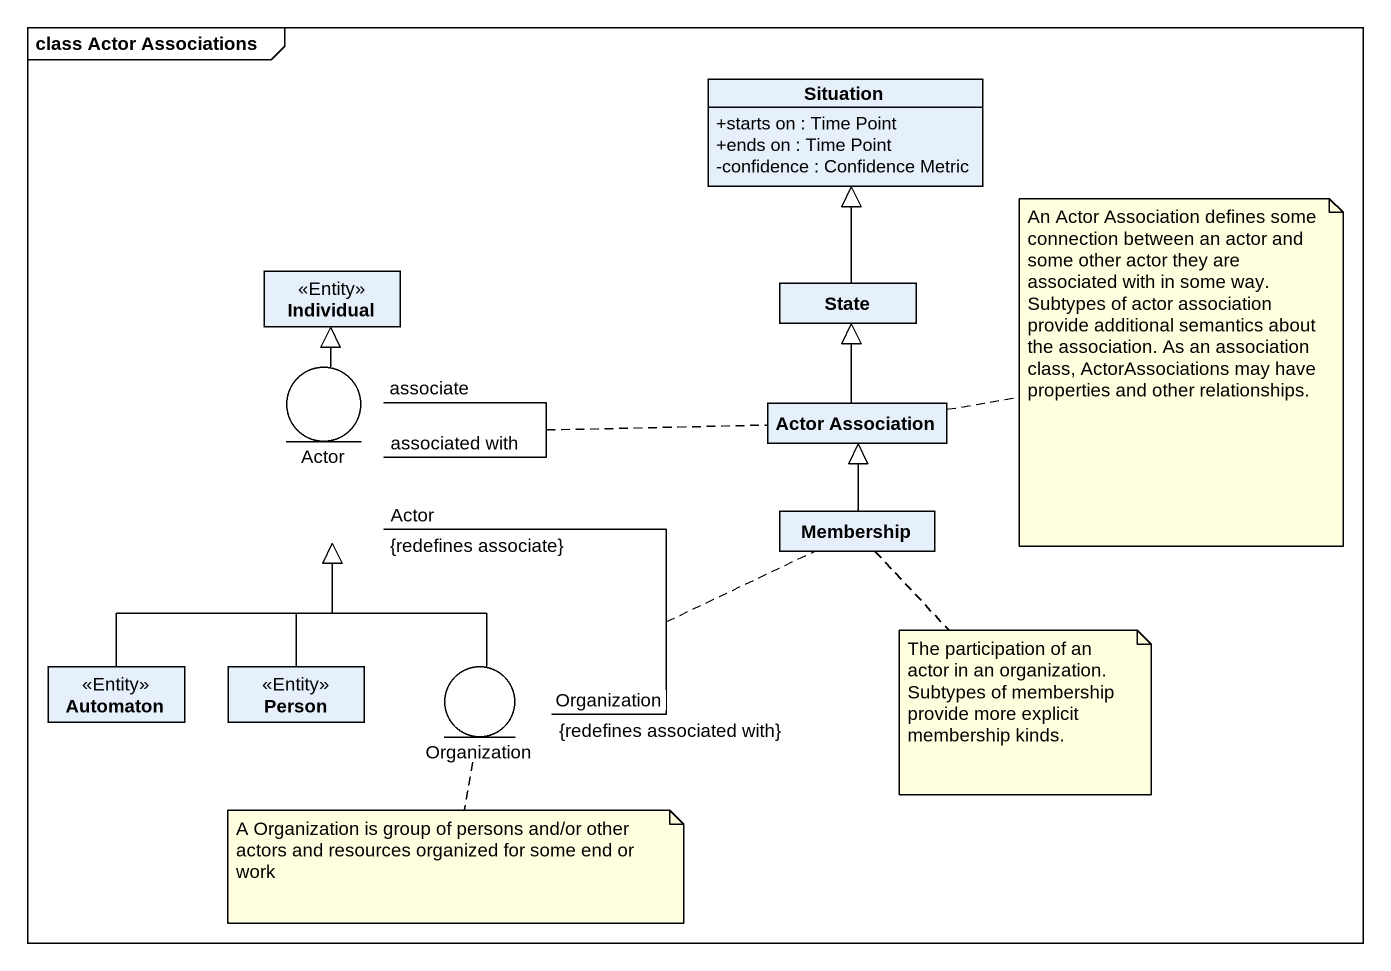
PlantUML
@startuml
mainframe class Actor Associations
allowmixing
hide circle
hide empty members
skinparam classAttributeIconSize 0
class Situation {
  +starts on : Time Point
  +ends on : Time Point
  -confidence : Confidence Metric
}
class Individual <<Entity>>
class "State" as State_
entity "Actor" as Actor_
class "Actor Association" as Actor_Association
class Membership
class Automaton <<Entity>>
class "Person" as Person_ <<Entity>>
entity Organization
State_ -up-|> Situation
Actor_ -up-|> Individual
Actor_ "associated with" -- "associate" Actor_
Actor_Association -up-|> State_
Membership -up-|> Actor_Association
Automaton -up-|> Actor_
Person_ -up-|> Actor_
Organization -up-|> Actor_
Organization "Organization\n{redefines associated with}" -up- "Actor\n{redefines associate}" Actor_
note right of Actor_Association : An Actor Association defines some connection between an actor and some other actor they are associated with in some way. Subtypes of actor association provide additional semantics about the association. As an association class, ActorAssociations may have properties and other relationships.
note bottom of Membership : The participation of an actor in an organization. Subtypes of membership provide more explicit membership kinds.
note bottom of Organization : A Organization is group of persons and/or other actors and resources organized for some end or work
@enduml
